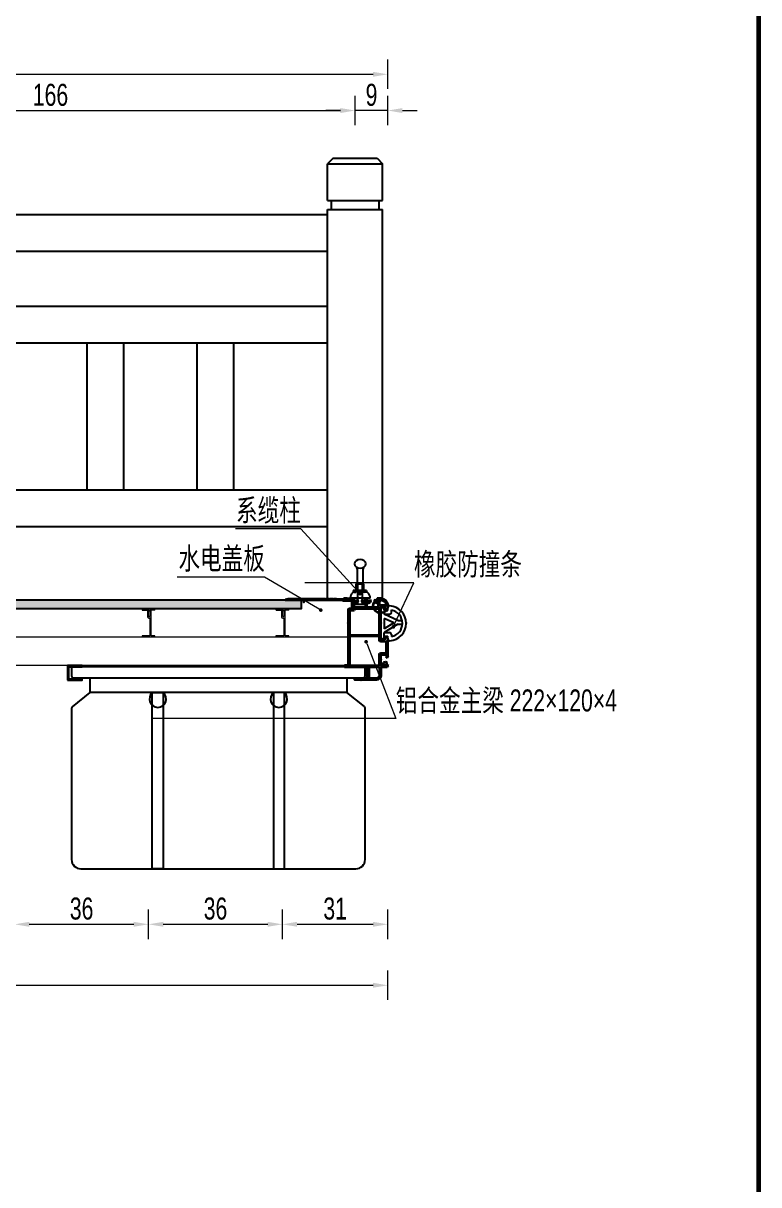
# Model space of a CAD drawing. Extents: x 104235 to 112395, y 52637 to 53451.
# Drawn here: x 111097.1 to 111197.4, y 53149.7 to 53308 of the extents above; entities that cross this region are included whole.
import ezdxf
from ezdxf import colors
from ezdxf.entities.mleader import LeaderData, LeaderLine
from ezdxf.math import Vec2, Vec3

# ---------------------------------------------------------------- set-up
doc = ezdxf.new("R2010")
doc.units = 0
doc.header["$LTSCALE"] = 1000
doc.header["$PDMODE"] = 1
doc.layers.get('0').update_dxf_attribs({"color": 40})
for name, color, linetype in [('0-1', 40, 'Continuous'), ('0-栈道', 40, 'Continuous'), ('00-标注', 3, 'Continuous'), ('_TCH_MASK', 7, 'Continuous'), ('中实线', 1, 'Continuous'), ('图层5', 6, 'Continuous'), ('结构', 1, 'Continuous')]:
    doc.layers.add(name, color=color, linetype=linetype)
for name, color, linetype, lineweight in [('01-细实线', 3, 'Continuous', 25), ('02-标注', 3, 'Continuous', 25), ('03-中粗线', 1, 'Continuous', 35), ('图框粗线', 7, 'Continuous', 60)]:
    doc.layers.add(name, color=color, linetype=linetype, lineweight=lineweight)
doc.styles.add('3.0号字-阿文', font='win7仿宋_GB2312.ttf', dxfattribs={"width": 0.72})
doc.dimstyles.new('1：20阿文', dxfattribs={"dimtxt": 3, "dimasz": 2, "dimexe": 2, "dimexo": 0, "dimtad": 1, "dimdec": 0, "dimlfac": 2, "dimzin": 0, "dimdsep": 46, "dimtxsty": '3.0号字-阿文', "dimcen": 2, "dimclrd": 3, "dimclre": 3, "dimclrt": 3, "dimadec": 0, "dimazin": 0, "dimtfac": 1, "dimtdec": 0, "dimtmove": 1, "dimatfit": 3, "dimfxl": 2, "dimfxlon": 1, "dimtolj": 1, "dimtzin": 0, "dimlwd": 18, "dimlwe": 18, "dimarcsym": 0})

# ---------------------------------------------------------------- blocks, each defined once
blk = doc.blocks.new('3')
at = {"layer": '图框粗线'}
blk.add_line((103618.62, 52619.13), (103618.62, 53019.13), dxfattribs=at)
blk = doc.blocks.new('325')
at = {"layer": '03-中粗线', "ltscale": 0.5}
for p, q in [((76347.5, -86905), (76347.5, -86903.4)), ((76351.6, -86902.4), (76351.6, -86902.4)), ((76356.7, -86906.2), (76355.3, -86913.6)), ((76364.5, -86905.4), (76357.6, -86905.4)), ((76366.4, -86883.5), (76366.7, -86883.9)), ((76366.5, -86950.3), (76366.5, -86907.4)), ((76367, -86883.9), (76367.3, -86883.5)), ((76367.4, -86883.4), (76368.3, -86883.4)), ((76367.5, -86887.4), (76367.5, -86887.4)), ((76368.4, -86883.5), (76368.7, -86883.9)), ((76369, -86883.9), (76369.3, -86883.5)), ((76369.4, -86883.4), (76370.3, -86883.4)), ((76370, -86901.4), (76370, -86890.4)), ((76370.4, -86883.5), (76370.7, -86883.9)), ((76371, -86883.9), (76371.3, -86883.5)), ((76371.4, -86883.4), (76372.3, -86883.4)), ((76372.4, -86883.5), (76372.7, -86883.9)), ((76373, -86883.9), (76373.3, -86883.5)), ((76373.4, -86883.4), (76374.3, -86883.4)), ((76373.5, -86891.4), (76373.5, -86907.4)), ((76374.4, -86883.5), (76374.7, -86883.9)), ((76374.5, -86890.4), (76381.3, -86890.4)), ((76375, -86883.9), (76375.3, -86883.5)), ((76375.4, -86883.4), (76376.3, -86883.4)), ((76381.5, -86885.9), (76381.5, -86890.2)), ((76396.5, -86890.2), (76396.5, -86885.9)), ((76396.5, -86885.9), (76396.5, -86890.2)), ((76403.5, -86890.4), (76396.7, -86890.4)), ((76402.8, -86883.5), (76403.1, -86883.9)), ((76403.4, -86883.9), (76403.7, -86883.5)), ((76404.5, -86907.4), (76404.5, -86891.4)), ((76404.8, -86883.5), (76405.1, -86883.9)), ((76405.4, -86883.9), (76405.7, -86883.5)), ((76406.8, -86883.5), (76407.1, -86883.9)), ((76407.4, -86883.9), (76407.7, -86883.5)), ((76408, -86891.4), (76408, -86907.4)), ((76408.8, -86883.5), (76409.1, -86883.9)), ((76409, -86890.4), (76415.8, -86890.4)), ((76409.4, -86883.9), (76409.7, -86883.5)), ((76416, -86885.9), (76416, -86890.2)), ((76431, -86890.2), (76431, -86885.9)), ((76438, -86890.4), (76431.2, -86890.4)), ((76436.5, -86883.4), (76447.7, -86883.4)), ((76441.7, -86883.4), (76436.5, -86883.4)), ((76439, -86907.4), (76439, -86891.4)), ((76442.5, -86888.4), (76442.5, -86911.9)), ((76466.7, -86887.4), (76443.5, -86887.4)), ((76448.1, -86883.9), (76447.8, -86883.5)), ((76448.7, -86883.5), (76448.4, -86883.9)), ((76449.7, -86883.4), (76448.8, -86883.4)), ((76450.1, -86883.9), (76449.8, -86883.5)), ((76450.7, -86883.5), (76450.4, -86883.9)), ((76451.7, -86883.4), (76450.8, -86883.4)), ((76452.1, -86883.9), (76451.8, -86883.5)), ((76452.7, -86883.5), (76452.4, -86883.9)), ((76453.7, -86883.4), (76452.8, -86883.4)), ((76454.1, -86883.9), (76453.8, -86883.5)), ((76454.7, -86883.5), (76454.4, -86883.9)), ((76455.7, -86883.4), (76454.8, -86883.4)), ((76456.1, -86883.9), (76455.8, -86883.5)), ((76456.7, -86883.5), (76456.4, -86883.9)), ((76457.7, -86883.4), (76456.8, -86883.4)), ((76458.1, -86883.9), (76457.8, -86883.5)), ((76458.7, -86883.5), (76458.4, -86883.9)), ((76459.7, -86883.4), (76458.8, -86883.4)), ((76460.1, -86883.9), (76459.8, -86883.5)), ((76460.7, -86883.5), (76460.4, -86883.9)), ((76461.7, -86883.4), (76460.8, -86883.4)), ((76462.1, -86883.9), (76461.8, -86883.5)), ((76462.7, -86883.5), (76462.4, -86883.9)), ((76462.8, -86883.4), (76466.7, -86883.4)), ((76467.5, -86884.2), (76467.5, -86886.6)), ((76373, -86911.4), (76438, -86911.4)), ((76374.5, -86908.4), (76388.5, -86908.4)), ((76388.6, -86908.5), (76388.9, -86908.8)), ((76389.2, -86908.8), (76389.5, -86908.5)), ((76389.6, -86908.4), (76403.5, -86908.4)), ((76409, -86908.4), (76423, -86908.4)), ((76423.1, -86908.5), (76423.4, -86908.8)), ((76423.7, -86908.8), (76424, -86908.5)), ((76424.1, -86908.4), (76438, -86908.4)), ((76442, -86916.4), (76449, -86916.4)), ((76443.5, -86912.9), (76454.5, -86912.9)), ((76452, -86919.4), (76452, -86980.4)), ((76455.5, -86913.9), (76455.5, -86950.3)), ((76366.5, -86994.4), (76366.5, -86951.5)), ((76366.9, -86950.8), (76366.6, -86950.5)), ((76366.6, -86951.3), (76366.9, -86951)), ((76455.5, -86950.5), (76455.2, -86950.8)), ((76455.2, -86951), (76455.5, -86951.3)), ((76455.5, -86951.5), (76455.5, -86951.5)), ((76455.5, -86951.5), (76455.5, -87015.6)), ((76347.5, -87015.6), (76347.5, -86996.8)), ((76354, -87000.9), (76367, -87000.9)), ((76355.3, -86988.2), (76356.7, -86995.6)), ((76357.6, -86996.4), (76364.5, -86996.4)), ((76370, -86997.9), (76370, -86988.4)), ((76449, -86983.4), (76372, -86983.4)), ((76372, -86986.4), (76449, -86986.4)), ((76452, -86989.4), (76452, -87062.9)), ((76347.5, -87031), (76347.5, -87016.7)), ((76347.5, -87041.4), (76347.5, -87031)), ((76347.9, -87016), (76347.6, -87015.7)), ((76347.6, -87016.6), (76347.9, -87016.3)), ((76351, -87029.4), (76351, -87003.9)), ((76367, -87032.4), (76354, -87032.4)), ((76455.5, -87015.7), (76455.2, -87016)), ((76455.2, -87016.3), (76455.5, -87016.6)), ((76455.5, -87016.7), (76455.5, -87065.9)), ((76347.5, -87067.4), (76347.5, -87063.4)), ((76351.3, -87043.9), (76350, -87043.9)), ((76350, -87057.9), (76351.3, -87057.9)), ((76351.5, -87036.9), (76351.5, -87043.7)), ((76351.5, -87058.1), (76351.5, -87064.9)), ((76365.5, -87035.9), (76352.5, -87035.9)), ((76352.5, -87065.9), (76365.5, -87065.9)), ((76366.5, -87050.3), (76366.5, -87036.9)), ((76366.5, -87064.9), (76366.5, -87051.5)), ((76366.9, -87050.8), (76366.6, -87050.5)), ((76366.6, -87051.3), (76366.9, -87051)), ((76370, -87062.9), (76370, -87035.4)), ((76449, -87065.9), (76373, -87065.9)), ((76368.5, -87075.4), (76368.5, -87075.4)), ((76396.5, -87069.4), (76372.5, -87069.4)), ((76372.5, -87069.4), (76396.5, -87069.4)), ((76465.5, -87069.4), (76404.5, -87069.4)), ((76404.5, -87069.4), (76432.5, -87069.4)), ((76456, -87066.4), (76465.5, -87066.4)), ((76466.5, -87067.4), (76466.5, -87068.4)), ((76378.5, -87105.4), (76420, -87105.4)), ((76420.1, -87105.3), (76420.4, -87105)), ((76420.7, -87105), (76421, -87105.3)), ((76421.1, -87105.4), (76436.5, -87105.4)), ((76437.5, -87104.4), (76437.5, -87104.4))]:
    blk.add_line(p, q, dxfattribs=at)
at = {"layer": '03-中粗线'}
for p, q in [((76351.6, -86902.4), (76369, -86902.4)), ((76402, -86883.4), (76402.7, -86883.4)), ((76403.9, -86883.4), (76404.7, -86883.4)), ((76405.9, -86883.4), (76406.7, -86883.4)), ((76407.9, -86883.4), (76408.7, -86883.4)), ((76409.9, -86883.4), (76410.5, -86883.4)), ((76370, -86981.4), (76370, -86914.4)), ((76439, -86914), (76439, -86912.4)), ((76364.5, -87069.4), (76349.5, -87069.4)), ((76366.5, -87071.4), (76366.5, -87093.6)), ((76370.5, -87071.4), (76370.5, -87093.6)), ((76396.5, -87069.4), (76372.5, -87069.4)), ((76398.5, -87099.4), (76398.5, -87071.4)), ((76402.5, -87099.4), (76402.5, -87071.4)), ((76378.5, -87101.4), (76396.5, -87101.4)), ((76397.5, -87101.4), (76397.5, -87101.4)), ((76403.5, -87102.4), (76403.5, -87102.4)), ((76404.5, -87101.4), (76435.5, -87101.4))]:
    blk.add_line(p, q, dxfattribs=at)
at = {"layer": '03-中粗线', "ltscale": 0.5}
for centre, radius, start, end in [((76367.6, -86903.4), 20.1, 93.8653, 179.9146), ((76357.4, -86905), 9.84, 179.7094, 251.9861), ((76367.5, -86903.4), 15.9, 89.8166, 176.4472), ((76357.6, -86906.4), 1, 90, 169.7), ((76364.5, -86907.4), 2, 360, 90), ((76366.3, -86883.6), 0.2, 45, 90), ((76366.8, -86883.8), 0.2, 225, 315), ((76367, -86890.4), 3, 0, 90), ((76367.4, -86883.6), 0.2, 90, 135), ((76367.5, -86903.4), 20, 90, 90.3567), ((76368.3, -86883.6), 0.2, 45, 90), ((76368.8, -86883.8), 0.2, 225, 315), ((76369, -86901.4), 1, 270, 0), ((76369.4, -86883.6), 0.2, 90, 135), ((76370.3, -86883.6), 0.2, 45, 90), ((76370.8, -86883.8), 0.2, 225, 315), ((76371.4, -86883.6), 0.2, 90, 135), ((76372.3, -86883.6), 0.2, 45, 90), ((76372.8, -86883.8), 0.2, 225, 315), ((76373.4, -86883.6), 0.2, 90, 135), ((76374.5, -86891.4), 1, 90, 180), ((76374.5, -86907.4), 1, 180, 270), ((76374.3, -86883.6), 0.2, 45, 90), ((76374.8, -86883.8), 0.2, 225, 315), ((76375.4, -86883.6), 0.2, 90, 135), ((76376.4, -86889.9), 6.54, 38.1788, 91.2207), ((76381.3, -86890.2), 0.2, 270, 0.2741), ((76401.7, -86890), 6.6, 87.1926, 141.6953), ((76396.7, -86890.2), 0.2, 180, 270), ((76402.7, -86883.6), 0.2, 45, 90), ((76403.3, -86883.8), 0.2, 225, 315), ((76403.5, -86891.4), 1, 0, 90), ((76403.5, -86907.4), 1, 270, 0), ((76403.9, -86883.6), 0.2, 90, 135), ((76404.7, -86883.6), 0.2, 45, 90), ((76405.3, -86883.8), 0.2, 225, 315), ((76405.9, -86883.6), 0.2, 90, 135), ((76406.7, -86883.6), 0.2, 45, 90), ((76407.3, -86883.8), 0.2, 225, 315), ((76407.9, -86883.6), 0.2, 90, 135), ((76409, -86891.4), 1, 90, 180), ((76409, -86907.4), 1, 180, 270), ((76408.7, -86883.6), 0.2, 45, 90), ((76409.3, -86883.8), 0.2, 225, 315), ((76409.9, -86883.6), 0.2, 90, 135), ((76410.9, -86890), 6.6, 38.3047, 92.8074), ((76415.8, -86890.2), 0.2, 270, 0.2741), ((76436.2, -86890), 6.6, 87.1926, 141.6953), ((76431.2, -86890.2), 0.2, 180, 270), ((76438, -86891.4), 1, 0, 90), ((76438, -86907.4), 1, 270, 0), ((76443.5, -86888.4), 1, 90, 180), ((76447.7, -86883.6), 0.2, 45, 90), ((76448.2, -86883.8), 0.2, 225, 315), ((76448.8, -86883.6), 0.2, 90, 135), ((76449.7, -86883.6), 0.2, 45, 90), ((76450.2, -86883.8), 0.2, 225, 315), ((76450.8, -86883.6), 0.2, 90, 135), ((76451.7, -86883.6), 0.2, 45, 90), ((76452.2, -86883.8), 0.2, 225, 315), ((76452.8, -86883.6), 0.2, 90, 135), ((76453.7, -86883.6), 0.2, 45, 90), ((76454.2, -86883.8), 0.2, 225, 315), ((76454.8, -86883.6), 0.2, 90, 135), ((76455.7, -86883.6), 0.2, 45, 90), ((76456.2, -86883.8), 0.2, 225, 315), ((76456.8, -86883.6), 0.2, 90, 135), ((76457.7, -86883.6), 0.2, 45, 90), ((76458.2, -86883.8), 0.2, 225, 315), ((76458.8, -86883.6), 0.2, 90, 135), ((76459.7, -86883.6), 0.2, 45, 90), ((76460.2, -86883.8), 0.2, 225, 315), ((76460.8, -86883.6), 0.2, 90, 135), ((76461.7, -86883.6), 0.2, 45, 90), ((76462.2, -86883.8), 0.2, 225, 315), ((76462.8, -86883.6), 0.2, 90, 135), ((76466.7, -86884.2), 0.8, 0, 90), ((76466.7, -86886.6), 0.8, 270, 0), ((76354.3, -86913.4), 1, 270, 349.7), ((76373, -86914.4), 3, 90, 180), ((76388.5, -86908.6), 0.2, 45, 90), ((76389, -86908.6), 0.2, 225, 315), ((76389.6, -86908.6), 0.2, 90, 135), ((76423, -86908.6), 0.2, 45, 90), ((76423.5, -86908.6), 0.2, 225, 315), ((76424.1, -86908.6), 0.2, 90, 135), ((76438, -86912.4), 1, 0, 90), ((76442.1, -86913.3), 3.14, 193.5612, 269.1192), ((76443.5, -86911.9), 1, 180, 270), ((76449, -86919.4), 3, 0, 90), ((76454.5, -86913.9), 1, 0, 90), ((76366.7, -86950.3), 0.2, 180, 225), ((76366.7, -86951.5), 0.2, 135, 180), ((76366.8, -86950.9), 0.2, 315, 45), ((76455.3, -86950.9), 0.2, 135, 225), ((76455.3, -86950.3), 0.2, 315, 0), ((76455.3, -86951.5), 0.2, 360, 45), ((76357.6, -86996.9), 10.1, 110.0422, 179.7055), ((76354, -87003.9), 3, 90, 180), ((76354.3, -86988.4), 1.03, 10.8147, 98.718), ((76357.6, -86995.4), 1, 190.3, 270), ((76364.5, -86994.4), 2, 270, 0), ((76367, -86997.9), 3, 270, 0), ((76372, -86981.4), 2, 180, 270), ((76372, -86988.4), 2, 90, 180), ((76449, -86980.4), 3, 270, 0), ((76449, -86989.4), 3, 0, 90), ((76347.7, -87015.6), 0.2, 180, 225), ((76347.7, -87016.7), 0.2, 135, 180), ((76347.8, -87016.2), 0.2, 315, 45), ((76354, -87029.4), 3, 180, 270), ((76367, -87035.4), 3, 0, 90), ((76455.3, -87016.2), 0.2, 135, 225), ((76455.3, -87015.6), 0.2, 315, 0), ((76455.3, -87016.7), 0.2, 360, 45), ((76350, -87041.4), 2.5, 180, 270), ((76354.1, -87063.1), 6.6, 128.3047, 182.8074), ((76351.3, -87043.7), 0.2, 270, 0), ((76351.3, -87058.1), 0.2, 0, 90), ((76352.5, -87036.9), 1, 90, 180), ((76352.5, -87064.9), 1, 180, 270), ((76365.5, -87036.9), 1, 0, 90), ((76365.5, -87064.9), 1, 270, 0), ((76366.7, -87050.3), 0.2, 180, 225), ((76366.7, -87051.5), 0.2, 135, 180), ((76366.8, -87050.9), 0.2, 315, 45), ((76373, -87062.9), 3, 180, 270), ((76449, -87062.9), 3, 270, 0), ((76455.5, -87066.4), 0.5, 90, 0), ((76396.5, -87071.4), 2, 0, 90), ((76404.5, -87071.4), 2, 90, 180), ((76465.5, -87067.4), 1, 0, 90), ((76465.5, -87068.4), 1, 270, 0), ((76396.5, -87099.4), 2, 270, 0), ((76404.5, -87099.4), 2, 180, 270), ((76420, -87105.2), 0.2, 270, 315), ((76420.5, -87105.2), 0.2, 45, 135), ((76421.1, -87105.2), 0.2, 225, 270), ((76434.5, -87104.3), 3.07, 357.6884, 69.6917), ((76436.5, -87104.4), 1, 270, 0)]:
    blk.add_arc(centre, radius, start, end, dxfattribs=at)
at = {"layer": '03-中粗线'}
for centre, radius, start, end in [((76349.5, -87067.4), 2, 180, 270), ((76364.5, -87071.4), 2, 0, 90), ((76378.5, -87093.4), 12, 180, 270), ((76372.5, -87071.4), 2, 90, 180), ((76378.5, -87093.4), 8, 180, 270)]:
    blk.add_arc(centre, radius, start, end, dxfattribs=at)
blk = doc.blocks.new('*D173')
at = {"layer": '01-细实线', "color": 3, "linetype": 'Continuous', "lineweight": 18}
for p, q in [((110971.81, 53174.86), (110971.81, 53178.86)), ((111146.83, 53174.86), (111146.83, 53178.86)), ((110973.81, 53176.86), (111144.83, 53176.86))]:
    blk.add_line(p, q, dxfattribs=at)
at = {"layer": '01-细实线', "color": 3}
for points in [[(110973.81, 53177.2), (110973.81, 53176.53), (110971.81, 53176.86)], [(111144.83, 53177.2), (111144.83, 53176.53), (111146.83, 53176.86)]]:
    blk.add_solid(points, dxfattribs=at)
at = {"layer": 'Defpoints', "color": 0}
for p in [(111146.83, 53176.86), (110971.81, 53156.58), (111146.83, 53156.58)]:
    blk.add_point(p, dxfattribs=at)
at = {"layer": '01-细实线', "color": 3, "insert": (111059.32, 53178.99), "char_height": 3, "attachment_point": 5, "style": '3.0号字-阿文'}
blk.add_mtext('\\A1;350', dxfattribs=at)
blk = doc.blocks.new('A$C4B927DFE')
at = {"color": 0, "lineweight": 5}
for p, q in [((-53.9, 64.4), (-53.9, 65.9)), ((-40.6, 66.9), (-40.6, 67.9)), ((-56.9, 44.1), (-54.6, 44.1))]:
    blk.add_line(p, q, dxfattribs=at)
at = {"color": 0, "lineweight": 0, "ltscale": 0.5}
blk.add_arc((-56.6, 48.1), 4.07, 190.1528, 265.2718, dxfattribs=at)
at = {"layer": '结构', "color": 0, "linetype": 'ByBlock', "lineweight": 0, "ltscale": 0.5}
for p, q in [((-75.6, 67.9), (-75.6, 66.9)), ((-60.4, 68.9), (-74.6, 68.9)), ((-74.6, 65.9), (-61.6, 65.9)), ((-60.6, 64.9), (-60.6, 47.4)), ((-57.8, 64.2), (-57.4, 64.4)), ((-57.4, 63.9), (-57.8, 64.2)), ((-57.4, 64.4), (-57.4, 65.9)), ((-57.4, 62.6), (-57.4, 63.9)), ((-53.5, 64.2), (-53.9, 64.4)), ((-53.9, 63.9), (-53.5, 64.2)), ((-53.9, 62.6), (-53.9, 63.9)), ((-50.9, 68.9), (-41.6, 68.9)), ((-50.6, -3.1), (-50.6, 64.9)), ((-41.6, 65.9), (-49.6, 65.9)), ((-57.8, 62.4), (-57.4, 62.6)), ((-57.4, 62.1), (-57.8, 62.4)), ((-57.8, 60.6), (-57.4, 60.8)), ((-57.4, 60.3), (-57.8, 60.6)), ((-57.8, 58.8), (-57.4, 59)), ((-57.4, 58.5), (-57.8, 58.8)), ((-57.8, 57), (-57.4, 57.2)), ((-57.4, 56.7), (-57.8, 57)), ((-57.8, 55.2), (-57.4, 55.4)), ((-57.4, 54.9), (-57.8, 55.2)), ((-57.8, 53.4), (-57.4, 53.6)), ((-57.4, 53.1), (-57.8, 53.4)), ((-57.8, 51.6), (-57.4, 51.8)), ((-57.4, 51.3), (-57.8, 51.6)), ((-57.4, 60.8), (-57.4, 62.1)), ((-57.4, 59), (-57.4, 60.3)), ((-57.4, 57.2), (-57.4, 58.5)), ((-57.4, 55.4), (-57.4, 56.7)), ((-57.4, 53.6), (-57.4, 54.9)), ((-57.4, 51.8), (-57.4, 53.1)), ((-57.4, 53.1), (-57.4, 53.1)), ((-57.4, 50.1), (-57.4, 51.3)), ((-53.5, 62.4), (-53.9, 62.6)), ((-53.9, 62.1), (-53.5, 62.4)), ((-53.9, 62.2), (-53.9, 61.9)), ((-53.9, 61.9), (-53.5, 61.7)), ((-53.5, 61.7), (-53.9, 61.4)), ((-53.9, 61.4), (-53.9, 60.1)), ((-53.9, 60.1), (-53.5, 59.9)), ((-53.5, 59.9), (-53.9, 59.6)), ((-53.9, 59.6), (-53.9, 58.3)), ((-53.9, 58.3), (-53.5, 58.1)), ((-53.5, 58.1), (-53.9, 57.8)), ((-53.9, 57.8), (-53.9, 56.5)), ((-53.9, 56.5), (-53.5, 56.3)), ((-53.5, 56.3), (-53.9, 56)), ((-53.9, 56), (-53.9, 54.7)), ((-53.9, 54.7), (-53.5, 54.5)), ((-53.5, 54.5), (-53.9, 54.2)), ((-53.9, 54.2), (-53.9, 52.9)), ((-53.9, 52.9), (-53.5, 52.7)), ((-53.5, 52.7), (-53.9, 52.4)), ((-53.9, 52.4), (-53.9, 51.1)), ((-53.9, 51.1), (-53.5, 50.9)), ((-53.5, 50.9), (-53.9, 50.6)), ((-53.9, 50.6), (-53.9, 50.1)), ((-53.6, -3.1), (-53.6, 43.1)), ((-75.6, -4.6), (-75.6, -6.6)), ((-54.6, -4.1), (-75.1, -4.1)), ((-75.1, -7.1), (-41.1, -7.1)), ((-41.1, -4.1), (-49.6, -4.1)), ((-40.6, -6.6), (-40.6, -4.6))]:
    blk.add_line(p, q, dxfattribs=at)
for centre, radius, start, end in [((-74.6, 67.9), 1, 90, 180), ((-74.6, 66.9), 1, 180, 270), ((-61.6, 64.9), 1, 0, 90), ((-60.4, 65.9), 3, 360, 90.0017), ((-50.9, 65.9), 3, 89.9983, 180), ((-49.6, 64.9), 1, 90, 180), ((-41.6, 67.9), 1, 0, 90), ((-41.6, 66.9), 1, 270, 360), ((-55.6, 50.1), 1.75, 180, 0), ((-54.6, 43.1), 1, 0, 90), ((-75.1, -4.6), 0.5, 90, 180), ((-75.1, -6.6), 0.5, 180, 270), ((-54.6, -3.1), 1, 270, 0), ((-49.6, -3.1), 1, 180, 270), ((-41.1, -4.6), 0.5, 0, 90), ((-41.1, -6.6), 0.5, 270, 0)]:
    blk.add_arc(centre, radius, start, end, dxfattribs=at)
blk = doc.blocks.new('本主梁龙骨')
at = {"layer": '_TCH_MASK', "color": 0, "rotation": 180}
blk.add_blockref('A$C4B927DFE', (-41.1, 20), dxfattribs=at)
blk = doc.blocks.new('_Dot')
at = {"color": 0, "linetype": 'ByBlock', "lineweight": -2}
blk.add_line((-0.5, 0), (-1, 0), dxfattribs=at)
at = {"color": 0, "linetype": 'ByBlock', "const_width": 0.5}
blk.add_lwpolyline([(-0.25, 0, 1), (0.25, 0, 1)], format="xyb", close=True, dxfattribs=at)
blk = doc.blocks.new('050505')
at = {"color": 5}
for p, q in [((-2730450.6, 1053019.4), (-2730450.6, 1052979.4)), ((-2729749.9, 1053019.4), (-2729749.9, 1052979.4))]:
    blk.add_line(p, q, dxfattribs=at)
at = {"color": 5, "lineweight": -3}
for points in [[(-2730450.6, 1053019.4), (-2729750.6, 1053019.3), (-2729705.6, 1053019.4, 0.413651), (-2729700.6, 1053024.4), (-2729700.6, 1053049.4), (-2730500.6, 1053049.4), (-2730500.6, 1053024.4, 0.414214), (-2730495.6, 1053019.4)], [(-2729702.5, 1052941.5), (-2729749.9, 1052979.4), (-2730450.6, 1052979.4), (-2730498.7, 1052940.9, 0.227838), (-2730500.6, 1052937), (-2730500.6, 1052524.4, 0.414214), (-2730475.6, 1052499.4), (-2729725.6, 1052499.4, 0.414214), (-2729700.6, 1052524.4), (-2729700.6, 1052937.6, 0.227838)]]:
    blk.add_lwpolyline(points, format="xyb", close=True, dxfattribs=at)
at = {"color": 5}
for points in [[(-2730280.6, 1052979.4), (-2730250.6, 1052979.4), (-2730250.6, 1052499.4), (-2730280.6, 1052499.4)], [(-2729920.6, 1052979.4), (-2729950.6, 1052979.4), (-2729950.6, 1052499.4), (-2729920.6, 1052499.4)]]:
    blk.add_lwpolyline(points, close=True, dxfattribs=at)
for centre in [(-2730265.6, 1052962.1), (-2729935.6, 1052962.1)]:
    blk.add_arc(centre, 22.9, 49.0849, 130.9151, dxfattribs=at)
blk = doc.blocks.new('*D170')
at = {"layer": '02-标注', "color": 3, "linetype": 'Continuous', "lineweight": 18}
for p, q in [((111095.96, 53183.17), (111095.96, 53187.17)), ((111114.21, 53183.17), (111114.21, 53187.17)), ((111097.96, 53185.17), (111112.21, 53185.17))]:
    blk.add_line(p, q, dxfattribs=at)
at = {"layer": '02-标注', "color": 3}
for points in [[(111097.96, 53185.51), (111097.96, 53184.84), (111095.96, 53185.17)], [(111112.21, 53185.51), (111112.21, 53184.84), (111114.21, 53185.17)]]:
    blk.add_solid(points, dxfattribs=at)
at = {"layer": 'Defpoints', "color": 0}
for p in [(111114.21, 53185.17), (111095.96, 53152.45), (111114.21, 53152.45)]:
    blk.add_point(p, dxfattribs=at)
at = {"layer": '02-标注', "color": 3, "insert": (111105.09, 53187.3), "char_height": 3, "attachment_point": 5, "style": '3.0号字-阿文'}
blk.add_mtext('\\A1;36', dxfattribs=at)
blk = doc.blocks.new('*D171')
at = {"layer": '02-标注', "color": 3, "linetype": 'Continuous', "lineweight": 18}
for p, q in [((111114.21, 53183.17), (111114.21, 53187.17)), ((111132.46, 53183.17), (111132.46, 53187.17)), ((111116.21, 53185.17), (111130.46, 53185.17))]:
    blk.add_line(p, q, dxfattribs=at)
at = {"layer": '02-标注', "color": 3}
for points in [[(111116.21, 53185.51), (111116.21, 53184.84), (111114.21, 53185.17)], [(111130.46, 53185.51), (111130.46, 53184.84), (111132.46, 53185.17)]]:
    blk.add_solid(points, dxfattribs=at)
at = {"layer": 'Defpoints', "color": 0}
for p in [(111132.46, 53185.17), (111114.21, 53152.45), (111132.46, 53152.45)]:
    blk.add_point(p, dxfattribs=at)
at = {"layer": '02-标注', "color": 3, "insert": (111123.34, 53187.3), "char_height": 3, "attachment_point": 5, "style": '3.0号字-阿文'}
blk.add_mtext('\\A1;36', dxfattribs=at)
blk = doc.blocks.new('*D172')
at = {"layer": '02-标注', "color": 3, "linetype": 'Continuous', "lineweight": 18}
for p, q in [((111132.46, 53183.17), (111132.46, 53187.17)), ((111146.83, 53183.17), (111146.83, 53187.17)), ((111134.46, 53185.17), (111144.83, 53185.17))]:
    blk.add_line(p, q, dxfattribs=at)
at = {"layer": '02-标注', "color": 3}
for points in [[(111134.46, 53185.51), (111134.46, 53184.84), (111132.46, 53185.17)], [(111144.83, 53185.51), (111144.83, 53184.84), (111146.83, 53185.17)]]:
    blk.add_solid(points, dxfattribs=at)
at = {"layer": 'Defpoints', "color": 0}
for p in [(111146.83, 53185.17), (111146.83, 53156.7), (111132.46, 53152.45)]:
    blk.add_point(p, dxfattribs=at)
at = {"layer": '02-标注', "color": 3, "insert": (111139.65, 53187.3), "char_height": 3, "attachment_point": 5, "style": '3.0号字-阿文'}
blk.add_mtext('\\A1;31', dxfattribs=at)
blk = doc.blocks.new('*D175')
at = {"layer": '00-标注', "color": 3, "linetype": 'Continuous', "lineweight": 18}
for p, q in [((111059.32, 53294.08), (111059.32, 53298.08)), ((111142.38, 53294.08), (111142.38, 53298.08)), ((111061.32, 53296.08), (111140.38, 53296.08))]:
    blk.add_line(p, q, dxfattribs=at)
at = {"layer": '00-标注', "color": 3}
for points in [[(111061.32, 53296.41), (111061.32, 53295.74), (111059.32, 53296.08)], [(111140.38, 53296.41), (111140.38, 53295.74), (111142.38, 53296.08)]]:
    blk.add_solid(points, dxfattribs=at)
at = {"layer": 'Defpoints', "color": 0}
for p in [(111142.38, 53296.08), (111059.32, 53289.58), (111142.38, 53289.58)]:
    blk.add_point(p, dxfattribs=at)
at = {"layer": '00-标注', "color": 3, "insert": (111100.85, 53298.2), "char_height": 3, "attachment_point": 5, "style": '3.0号字-阿文'}
blk.add_mtext('\\A1;166', dxfattribs=at)
blk = doc.blocks.new('*D177')
at = {"layer": '00-标注', "color": 3, "linetype": 'Continuous', "lineweight": 18}
for p, q in [((111142.38, 53294.08), (111142.38, 53298.08)), ((111146.83, 53294.08), (111146.83, 53298.08)), ((111140.38, 53296.08), (111138.38, 53296.08)), ((111146.83, 53296.08), (111142.38, 53296.08)), ((111148.83, 53296.08), (111150.83, 53296.08))]:
    blk.add_line(p, q, dxfattribs=at)
at = {"layer": '00-标注', "color": 3}
for points in [[(111140.38, 53296.41), (111140.38, 53295.74), (111142.38, 53296.08)], [(111148.83, 53296.41), (111148.83, 53295.74), (111146.83, 53296.08)]]:
    blk.add_solid(points, dxfattribs=at)
at = {"layer": 'Defpoints', "color": 0}
for p in [(111142.38, 53296.08), (111142.38, 53289.58), (111146.83, 53156.58)]:
    blk.add_point(p, dxfattribs=at)
at = {"layer": '00-标注', "color": 3, "insert": (111144.61, 53298.2), "char_height": 3, "attachment_point": 5, "style": '3.0号字-阿文'}
blk.add_mtext('\\A1;9', dxfattribs=at)
blk = doc.blocks.new('*D178')
at = {"layer": '00-标注', "color": 3, "linetype": 'Continuous', "lineweight": 18}
for p, q in [((110971.81, 53299.02), (110971.81, 53303.02)), ((111146.83, 53299.02), (111146.83, 53303.02)), ((110973.81, 53301.02), (111144.83, 53301.02))]:
    blk.add_line(p, q, dxfattribs=at)
at = {"layer": '00-标注', "color": 3}
for points in [[(110973.81, 53301.35), (110973.81, 53300.68), (110971.81, 53301.02)], [(111144.83, 53301.35), (111144.83, 53300.68), (111146.83, 53301.02)]]:
    blk.add_solid(points, dxfattribs=at)
at = {"layer": 'Defpoints', "color": 0}
for p in [(111146.83, 53301.02), (110971.81, 53156.66), (111146.83, 53156.58)]:
    blk.add_point(p, dxfattribs=at)
at = {"layer": '00-标注', "color": 3, "insert": (111059.32, 53303.14), "char_height": 3, "attachment_point": 5, "style": '3.0号字-阿文'}
blk.add_mtext('\\A1;350', dxfattribs=at)

msp = doc.modelspace()

# ---------------------------------------------------------------- hatches: boundary and pattern name
at = {"layer": '01-细实线'}
h = msp.add_hatch(dxfattribs=at)
h.set_pattern_fill('AR-HBONE', color=24, scale=0.0075)
h.set_pattern_definition([(45, (114715.4824, 53472.9458), (0, 1.07763073), [2.286, -0.762]), (135, (114716.0212, 53473.4846), (1e-16, 1.07763073), [2.286, -0.762])])
h.paths.add_polyline_path([(111135.08, 53229.35), (110983.56, 53229.37), (110983.56, 53228.22), (111135.08, 53228.2)])

# ---------------------------------------------------------------- linework, layer by layer
at = {"layer": '0-栈道'}
for p, q in [((111139.38, 53289.58), (111138.63, 53288.83)), ((111139.38, 53289.58), (111145.38, 53289.58)), ((111145.38, 53289.58), (111146.13, 53288.83)), ((111138.63, 53283.83), (111138.63, 53288.83)), ((111138.63, 53288.83), (111146.13, 53288.83)), ((111146.13, 53283.83), (111146.13, 53288.83)), ((111138.63, 53283.83), (111146.13, 53283.83)), ((111139.13, 53283.83), (111139.13, 53282.58)), ((111145.63, 53283.83), (111145.63, 53282.58)), ((111138.63, 53281.86), (111063.07, 53281.86)), ((111138.63, 53282.58), (111146.13, 53282.58)), ((111138.63, 53229.58), (111138.63, 53282.58)), ((111146.13, 53229.58), (111146.13, 53282.58)), ((111138.63, 53276.86), (111063.07, 53276.86)), ((111138.63, 53269.36), (111063.07, 53269.36)), ((111138.63, 53264.36), (111063.07, 53264.36)), ((111105.85, 53244.36), (111105.85, 53264.36)), ((111110.85, 53244.36), (111110.85, 53264.36)), ((111120.85, 53244.36), (111120.85, 53264.36)), ((111125.85, 53244.36), (111125.85, 53264.36)), ((111138.63, 53244.36), (111063.07, 53244.36)), ((111138.63, 53239.36), (111063.07, 53239.36))]:
    msp.add_line(p, q, dxfattribs=at)
at = {"layer": '01-细实线', "color": 40, "true_color": 0xf8d731}
for p, q in [((111142.71, 53230.69), (111142.71, 53233.4)), ((111143.41, 53233.4), (111143.41, 53230.69)), ((111144.44, 53229.64), (111141.69, 53229.64)), ((111142.21, 53230.44), (111142.46, 53230.44)), ((111143.92, 53230.44), (111143.66, 53230.44))]:
    msp.add_line(p, q, dxfattribs=at)
at = {"layer": '01-细实线', "color": 12}
for p, q in [((111143.91, 53230.66), (111142.11, 53230.66)), ((111142.11, 53230.66), (111142.11, 53230.53)), ((111143.57, 53231.56), (111142.45, 53231.56)), ((111142.45, 53231.56), (111142.45, 53230.66)), ((111142.56, 53231.56), (111143.46, 53231.56)), ((111142.75, 53228.75), (111142.75, 53231.56)), ((111143.33, 53231.56), (111143.33, 53228.75)), ((111143.57, 53230.66), (111143.57, 53231.56)), ((111143.91, 53230.66), (111143.91, 53230.53)), ((111142.11, 53230.53), (111143.91, 53230.53)), ((111142.28, 53228.44), (111142.28, 53228.75)), ((111142.28, 53228.44), (111142.28, 53228.75)), ((111143.81, 53228.75), (111142.28, 53228.75)), ((111143.72, 53228.35), (111142.37, 53228.35))]:
    msp.add_line(p, q, dxfattribs=at)
at = {"layer": '01-细实线', "color": 0}
for p, q in [((111146.08, 53228.32), (111145.88, 53228.32)), ((111145.88, 53228.32), (111145.88, 53224.07)), ((111146.33, 53228.07), (111146.33, 53227.69)), ((111146.33, 53228.07), (111146.33, 53227.94)), ((111146.33, 53227.94), (111146.83, 53227.94)), ((111146.33, 53227.69), (111146.33, 53227.44)), ((111146.33, 53227.44), (111147.08, 53227.45)), ((111148.19, 53226.56), (111146.33, 53227.44)), ((111146.83, 53227.94), (111146.83, 53228.32)), ((111147.33, 53227.69), (111147.33, 53228.01)), ((111146.33, 53226.86), (111146.33, 53225.46)), ((111147.63, 53226.24), (111146.33, 53226.86)), ((111147.63, 53226.24), (111146.33, 53225.46)), ((111148.18, 53226.06), (111146.33, 53224.94)), ((111148.18, 53226.56), (111148.8, 53226.56)), ((111148.18, 53226.06), (111148.83, 53226.06)), ((111149.33, 53226.31), (111149.33, 53226.19)), ((111146.33, 53224.94), (111147.08, 53224.94)), ((111146.33, 53224.82), (111146.33, 53224.94)), ((111146.33, 53224.69), (111146.33, 53224.82)), ((111146.33, 53224.32), (111146.33, 53224.69)), ((111146.33, 53224.44), (111146.83, 53224.44)), ((111146.33, 53224.32), (111146.33, 53224.44)), ((111146.33, 53224.44), (111146.83, 53224.44)), ((111146.83, 53224.07), (111146.83, 53224.44)), ((111147.33, 53224.69), (111147.33, 53224.38)), ((111145.88, 53224.07), (111146.08, 53224.07))]:
    msp.add_line(p, q, dxfattribs=at)
at = {"layer": '01-细实线', "color": 97}
msp.add_lwpolyline([(111135.08, 53229.35), (110983.56, 53229.37), (110983.56, 53228.22), (111135.08, 53228.2)], close=True, dxfattribs=at)
at = {"layer": '01-细实线', "lineweight": -3}
msp.add_lwpolyline([(111103.18, 53218.43), (111105.18, 53218.43), (111105.18, 53218.58), (111103.33, 53218.58), (111103.33, 53220.28), (111105.18, 53220.28), (111105.18, 53220.43), (111103.18, 53220.43)], close=True, dxfattribs=at)
at = {"layer": '01-细实线', "color": 2}
for centre, radius, start, end in [((111141.99, 53233.39), 0.723, 0.4393, 43.2587), ((111144.11, 53233.4), 0.698, 133.5173, 179.9615)]:
    msp.add_arc(centre, radius, start, end, dxfattribs=at)
at = {"layer": '01-细实线', "color": 40, "true_color": 0xf8d731}
for centre, radius, start, end in [((111143.66, 53230.69), 0.25, 180, 270), ((111143, 53229.46), 1.33, 137.5536, 172.3819), ((111142.21, 53230.19), 0.25, 90, 137.5536), ((111143.92, 53230.19), 0.25, 42.4464, 90), ((111143.13, 53229.46), 1.33, 7.6181, 42.4464)]:
    msp.add_arc(centre, radius, start, end, dxfattribs=at)
at = {"layer": '01-细实线', "color": 12}
for centre, start, end in [((111142.37, 53228.44), 180, 270), ((111142.37, 53228.44), 180, 270), ((111143.72, 53228.44), 270, 0)]:
    msp.add_arc(centre, 0.09, start, end, dxfattribs=at)
at = {"layer": '01-细实线', "color": 0}
for centre, radius, start, end in [((111146.08, 53228.07), 0.25, 0, 90), ((111147.08, 53228.32), 0.25, 86.5901, 180), ((111147.08, 53227.69), 0.25, 270, 0), ((111146.95, 53226.19), 2.38, 273.4099, 86.5901), ((111146.99, 53226.19), 1.84, 280.684, 79.316), ((111146.08, 53224.32), 0.25, 270, 0), ((111147.08, 53224.69), 0.25, 0, 90), ((111147.09, 53224.08), 0.263, 182.8782, 272.1966)]:
    msp.add_arc(centre, radius, start, end, dxfattribs=at)
at = {"layer": '01-细实线', "color": 2}
msp.add_ellipse((111143.06, 53234.3), major_axis=(-0.776, 0), ratio=0.740815, start_param=0.795537, end_param=7.073119, dxfattribs=at)
at = {"layer": '中实线', "lineweight": 9}
for p, q in [((110977.21, 53224.33), (111141.43, 53224.33)), ((111141.43, 53220.43), (111141.43, 53224.33)), ((111141.43, 53220.43), (110977.21, 53220.43))]:
    msp.add_line(p, q, dxfattribs=at)
at = {"layer": '图层5', "color": 0}
for p, q in [((111134.66, 53229.52), (111133.61, 53229.52)), ((111138.35, 53229.52), (111136.22, 53229.52)), ((111138.6, 53229.52), (111138.41, 53229.52)), ((111138.85, 53229.52), (111138.66, 53229.52)), ((111139.1, 53229.52), (111138.91, 53229.52)), ((111139.35, 53229.52), (111139.16, 53229.52)), ((111139.6, 53229.52), (111139.41, 53229.52)), ((111139.85, 53229.52), (111139.66, 53229.52)), ((111141.98, 53228.12), (111141.63, 53228.12))]:
    msp.add_line(p, q, dxfattribs=at)
for points in [[(111132.84, 53229.42, 0.335139), (111132.83, 53229.4), (111132.83, 53229.38, 0.414214), (111132.85, 53229.37), (111135.33, 53229.37), (111135.33, 53229.12, 1), (111135.43, 53229.12), (111135.43, 53229.37), (111140.71, 53229.37, -0.414214), (111140.73, 53229.34), (111140.73, 53229.24, 0.414214), (111140.76, 53229.22)], [(111139.91, 53229.52), (111140.86, 53229.52, -0.414214), (111140.88, 53229.49), (111140.88, 53229.39, 0.414214), (111140.91, 53229.37), (111141.98, 53229.37, -0.414214), (111142.08, 53229.27), (111142.08, 53228.22)], [(111141.58, 53228.17), (111141.58, 53228.22, -0.414214), (111141.63, 53228.27), (111141.88, 53228.27, 0.414214), (111141.93, 53228.32), (111141.93, 53229.12, 0.414214), (111141.83, 53229.22), (111140.76, 53229.22)]]:
    msp.add_lwpolyline(points, format="xyb", dxfattribs=at)
msp.add_lwpolyline([(111133.55, 53229.52), (111133.19, 53229.52), (111132.84, 53229.42)], dxfattribs=at)
for points in [[(111134.91, 53229.52), (111134.72, 53229.52)], [(111135.16, 53229.52), (111134.97, 53229.52)], [(111135.41, 53229.52), (111135.22, 53229.52)], [(111135.66, 53229.52), (111135.47, 53229.52)], [(111135.91, 53229.52), (111135.72, 53229.52)], [(111136.16, 53229.52), (111135.97, 53229.52)]]:
    msp.add_lwpolyline(points, close=True, dxfattribs=at)
for centre, radius, start, end in [((111141.63, 53228.17), 0.05, 180, 270), ((111141.98, 53228.22), 0.1, 270, 0)]:
    msp.add_arc(centre, radius, start, end, dxfattribs=at)
at = {"layer": '结构', "color": 0, "linetype": 'ByBlock', "lineweight": 0, "ltscale": 0.5}
for p, q in [((111134.69, 53229.49), (111134.67, 53229.51)), ((111134.94, 53229.49), (111134.92, 53229.51)), ((111135.19, 53229.49), (111135.17, 53229.51)), ((111135.44, 53229.49), (111135.42, 53229.51)), ((111135.69, 53229.49), (111135.67, 53229.51)), ((111135.94, 53229.49), (111135.92, 53229.51)), ((111136.19, 53229.49), (111136.17, 53229.51)), ((111138.37, 53229.49), (111138.36, 53229.51)), ((111138.62, 53229.49), (111138.61, 53229.51)), ((111138.87, 53229.49), (111138.86, 53229.51)), ((111139.12, 53229.49), (111139.11, 53229.51)), ((111139.37, 53229.49), (111139.36, 53229.51)), ((111139.62, 53229.49), (111139.61, 53229.51)), ((111139.87, 53229.49), (111139.86, 53229.51))]:
    msp.add_line(p, q, dxfattribs=at)
for points in [[(111133.55, 53229.52, -0.198912), (111133.56, 53229.51), (111133.57, 53229.49)], [(111133.61, 53229.52, 0.198912), (111133.6, 53229.51), (111133.59, 53229.49)], [(111134.72, 53229.52, 0.198912), (111134.72, 53229.51), (111134.7, 53229.49)], [(111134.97, 53229.52, 0.198912), (111134.97, 53229.51), (111134.95, 53229.49)], [(111135.22, 53229.52, 0.198912), (111135.22, 53229.51), (111135.2, 53229.49)], [(111135.47, 53229.52, 0.198912), (111135.47, 53229.51), (111135.45, 53229.49)], [(111135.72, 53229.52, 0.198912), (111135.72, 53229.51), (111135.7, 53229.49)], [(111135.97, 53229.52, 0.198912), (111135.97, 53229.51), (111135.95, 53229.49)], [(111136.22, 53229.52, 0.198912), (111136.22, 53229.51), (111136.2, 53229.49)], [(111138.41, 53229.52, 0.198912), (111138.4, 53229.51), (111138.39, 53229.49)], [(111138.66, 53229.52, 0.198912), (111138.65, 53229.51), (111138.64, 53229.49)], [(111138.91, 53229.52, 0.198912), (111138.9, 53229.51), (111138.89, 53229.49)], [(111139.16, 53229.52, 0.198912), (111139.15, 53229.51), (111139.14, 53229.49)], [(111139.41, 53229.52, 0.198912), (111139.4, 53229.51), (111139.39, 53229.49)], [(111139.66, 53229.52, 0.198912), (111139.65, 53229.51), (111139.64, 53229.49)], [(111139.91, 53229.52, 0.198912), (111139.9, 53229.51), (111139.89, 53229.49)]]:
    msp.add_lwpolyline(points, format="xyb", dxfattribs=at)
for centre, start, end in [((111133.58, 53229.5), 225, 315), ((111134.66, 53229.51), 45, 90), ((111134.69, 53229.5), 225, 315), ((111134.91, 53229.51), 45, 90), ((111134.94, 53229.5), 225, 315), ((111135.16, 53229.51), 45, 90), ((111135.19, 53229.5), 225, 315), ((111135.41, 53229.51), 45, 90), ((111135.44, 53229.5), 225, 315), ((111135.66, 53229.51), 45, 90), ((111135.69, 53229.5), 225, 315), ((111135.91, 53229.51), 45, 90), ((111135.94, 53229.5), 225, 315), ((111136.16, 53229.51), 45, 90), ((111136.19, 53229.5), 225, 315), ((111138.35, 53229.51), 45, 90), ((111138.38, 53229.5), 225, 315), ((111138.6, 53229.51), 45, 90), ((111138.63, 53229.5), 225, 315), ((111138.85, 53229.51), 45, 90), ((111138.88, 53229.5), 225, 315), ((111139.1, 53229.51), 45, 90), ((111139.13, 53229.5), 225, 315), ((111139.35, 53229.51), 45, 90), ((111139.38, 53229.5), 225, 315), ((111139.6, 53229.51), 45, 90), ((111139.63, 53229.5), 225, 315), ((111139.85, 53229.51), 45, 90), ((111139.88, 53229.5), 225, 315)]:
    msp.add_arc(centre, 0.01, start, end, dxfattribs=at)

# ---------------------------------------------------------------- block references
at = {"color": 4, "lineweight": -3, "xscale": 0.05019685020670295, "yscale": 0.05019685067236423, "zscale": 0.05019685039370075, "rotation": 180}
for p in [(111115.06, 53225.69), (111133.31, 53225.69)]:
    msp.add_blockref('本主梁龙骨', p, dxfattribs=at)
at = {"layer": '0-1'}
msp.add_blockref('3', (7578.78, 421.71, 283284.03), dxfattribs=at)
at = {"layer": '01-细实线', "color": 0, "lineweight": 5, "xscale": -0.05000000004656613, "yscale": 0.04999999888241291, "zscale": 0.05}
msp.add_blockref('325', (114964.21, 57573.75), dxfattribs=at)
at = {"layer": '01-细实线', "xscale": 0.05000000004656613, "yscale": 0.04999999888241291, "zscale": 0.05}
msp.add_blockref('050505', (247628.76, 567.78), dxfattribs=at)

# ---------------------------------------------------------------- dimensions: what is measured, and where the dimension line sits
at = {"layer": '00-标注'}
for base, p1, p2, picture, middle in [((111146.83, 53301.02), (110971.81, 53156.66), (111146.83, 53156.58), '*D178', (111059.32, 53303.14)), ((111142.38, 53296.08), (111059.32, 53289.58), (111142.38, 53289.58), '*D175', (111100.85, 53298.2)), ((111142.38, 53296.08), (111146.83, 53156.58), (111142.38, 53289.58), '*D177', (111144.61, 53298.2))]:
    dim = msp.add_linear_dim(base=base, p1=p1, p2=p2, dimstyle='1：20阿文', dxfattribs=at)
    dim.commit()
    dim.dimension.update_dxf_attribs({"geometry": picture, "text_midpoint": middle})
at = {"layer": '01-细实线', "color": 6}
dim = msp.add_linear_dim(base=(111146.83, 53176.86), p1=(110971.81, 53156.58), p2=(111146.83, 53156.58), dimstyle='1：20阿文', dxfattribs=at)
dim.commit()
dim.dimension.update_dxf_attribs({"geometry": '*D173', "text_midpoint": (111059.32, 53178.99)})
at = {"layer": '02-标注'}
for base, p1, p2, text, picture, middle in [((111114.21, 53185.17), (111095.96, 53152.45), (111114.21, 53152.45), '36', '*D170', (111105.09, 53187.3)), ((111132.46, 53185.17), (111114.21, 53152.45), (111132.46, 53152.45), '36', '*D171', (111123.34, 53187.3)), ((111146.83, 53185.17), (111132.46, 53152.45), (111146.83, 53156.7), '31', '*D172', (111139.65, 53187.3))]:
    dim = msp.add_linear_dim(base=base, p1=p1, p2=p2, text=text, dimstyle='1：20阿文', override={"dimtmove": 2}, dxfattribs=at)
    dim.commit()
    dim.dimension.update_dxf_attribs({"geometry": picture, "text_midpoint": middle})

# ---------------------------------------------------------------- leaders
at = {"layer": '01-细实线'}
ml = msp.add_multileader_mtext('Standard', dxfattribs=at)
ml.set_content('系缆柱', color=4, style='3.0号字-阿文')
ml.set_leader_properties(color=256, linetype='Continuous', lineweight=18)
ml.set_arrow_properties(name='DOT')
ml.build(insert=Vec2(0, 0))
ml.multileader.update_dxf_attribs({"has_dogleg": 0, "text_left_attachment_type": 5, "text_right_attachment_type": 5, "dogleg_length": 0.36, "arrow_head_size": 0.5})
ctx = ml.context
ctx.base_point, ctx.char_height, ctx.arrow_head_size, ctx.landing_gap_size, ctx.plane_origin = Vec3(111126.53, 53239.08), 3, 0.5, 0, Vec3(111150.85, 53227.89)
ctx.left_attachment, ctx.right_attachment, ctx.text_align_type = 5, 5, 2
notes = []
notes.append((ctx, [(1, (1, 1, 0), (111135.34, 53239.08), (-1, 0), 0.36, [(0, [(111143.04, 53230.23)], 0, [])])]))
ctx.mtext.insert, ctx.mtext.alignment, ctx.mtext.flow_direction = Vec3(111134.98, 53243.11), 3, 5
ml = msp.add_multileader_mtext('Standard', dxfattribs=at)
ml.set_content('水电盖板', color=4, style='3.0号字-阿文')
ml.set_leader_properties(color=256, linetype='Continuous', lineweight=18)
ml.set_arrow_properties(name='DOT')
ml.build(insert=Vec2(0, 0))
ml.multileader.update_dxf_attribs({"has_dogleg": 0, "text_left_attachment_type": 5, "text_right_attachment_type": 5, "dogleg_length": 0.36, "arrow_head_size": 0.5})
ctx = ml.context
ctx.base_point, ctx.char_height, ctx.arrow_head_size, ctx.landing_gap_size, ctx.plane_origin = Vec3(111118.29, 53232.49), 3, 0.5, 0, Vec3(111132.73, 53227.06)
ctx.left_attachment, ctx.right_attachment = 5, 5
notes.append((ctx, [(0, (1, 1, 0), (111130.36, 53232.49), (-1, 0), 0.36, [(0, [(111137.69, 53228)], 0, [])])]))
ctx.mtext.insert, ctx.mtext.flow_direction = Vec3(111118.29, 53236.54), 5
ml = msp.add_multileader_mtext('Standard', dxfattribs=at)
ml.set_content('橡胶防撞条', color=4, style='3.0号字-阿文')
ml.set_leader_properties(color=256, linetype='Continuous', lineweight=18)
ml.set_arrow_properties(name='DOT')
ml.build(insert=Vec2(0, 0))
ml.multileader.update_dxf_attribs({"has_dogleg": 0, "text_left_attachment_type": 5, "text_right_attachment_type": 5, "dogleg_length": 0.36, "arrow_head_size": 0.5})
ctx = ml.context
ctx.base_point, ctx.char_height, ctx.arrow_head_size, ctx.landing_gap_size, ctx.plane_origin = Vec3(111150.39, 53231.73), 3, 0.5, 0, Vec3(111130.49, 53225.65)
ctx.left_attachment, ctx.right_attachment = 5, 5
notes.append((ctx, [(0, (1, 1, 0), (111149.43, 53231.73), (1, 0), 0.964, [(0, [(111147.58, 53225.7)], 0, [])])]))
ctx.mtext.insert, ctx.mtext.flow_direction = Vec3(111150.39, 53235.76), 5
ml = msp.add_multileader_mtext('Standard', dxfattribs=at)
ml.set_content('铝合金主梁 222×120×4', color=4, style='3.0号字-阿文')
ml.set_leader_properties(color=256, linetype='Continuous', lineweight=18)
ml.set_arrow_properties(name='DOT')
ml.build(insert=Vec2(0, 0))
ml.multileader.update_dxf_attribs({"has_dogleg": 0, "text_left_attachment_type": 5, "text_right_attachment_type": 5, "dogleg_length": 0.36, "arrow_head_size": 0.5})
ctx = ml.context
ctx.base_point, ctx.char_height, ctx.arrow_head_size, ctx.landing_gap_size, ctx.plane_origin = Vec3(111147.92, 53213.21), 3, 0.5, 0, Vec3(111144.3, 53224.44)
ctx.left_attachment, ctx.right_attachment = 5, 5
notes.append((ctx, [(1, (1, 1, 0), (111147.56, 53213.21), (1, 0), 0.36, [(0, [(111143.87, 53223.68)], 0, [])])]))
ctx.mtext.insert, ctx.mtext.flow_direction = Vec3(111147.92, 53217.18), 5
for ctx, leaders in notes:
    for number, flags, end, landing, length, lines in leaders:
        leader = LeaderData()
        leader.index, (leader.has_last_leader_line, leader.has_dogleg_vector, leader.attachment_direction) = number, flags
        leader.last_leader_point, leader.dogleg_vector, leader.dogleg_length = Vec3(end), Vec3(landing), length
        for number, points, colour, breaks in lines:
            line = LeaderLine()
            line.index, line.vertices, line.color, line.breaks = number, Vec3.list(points), colors.encode_raw_color(colour), breaks
            leader.lines.append(line)
        ctx.leaders.append(leader)

doc.saveas('drawing.dxf')
